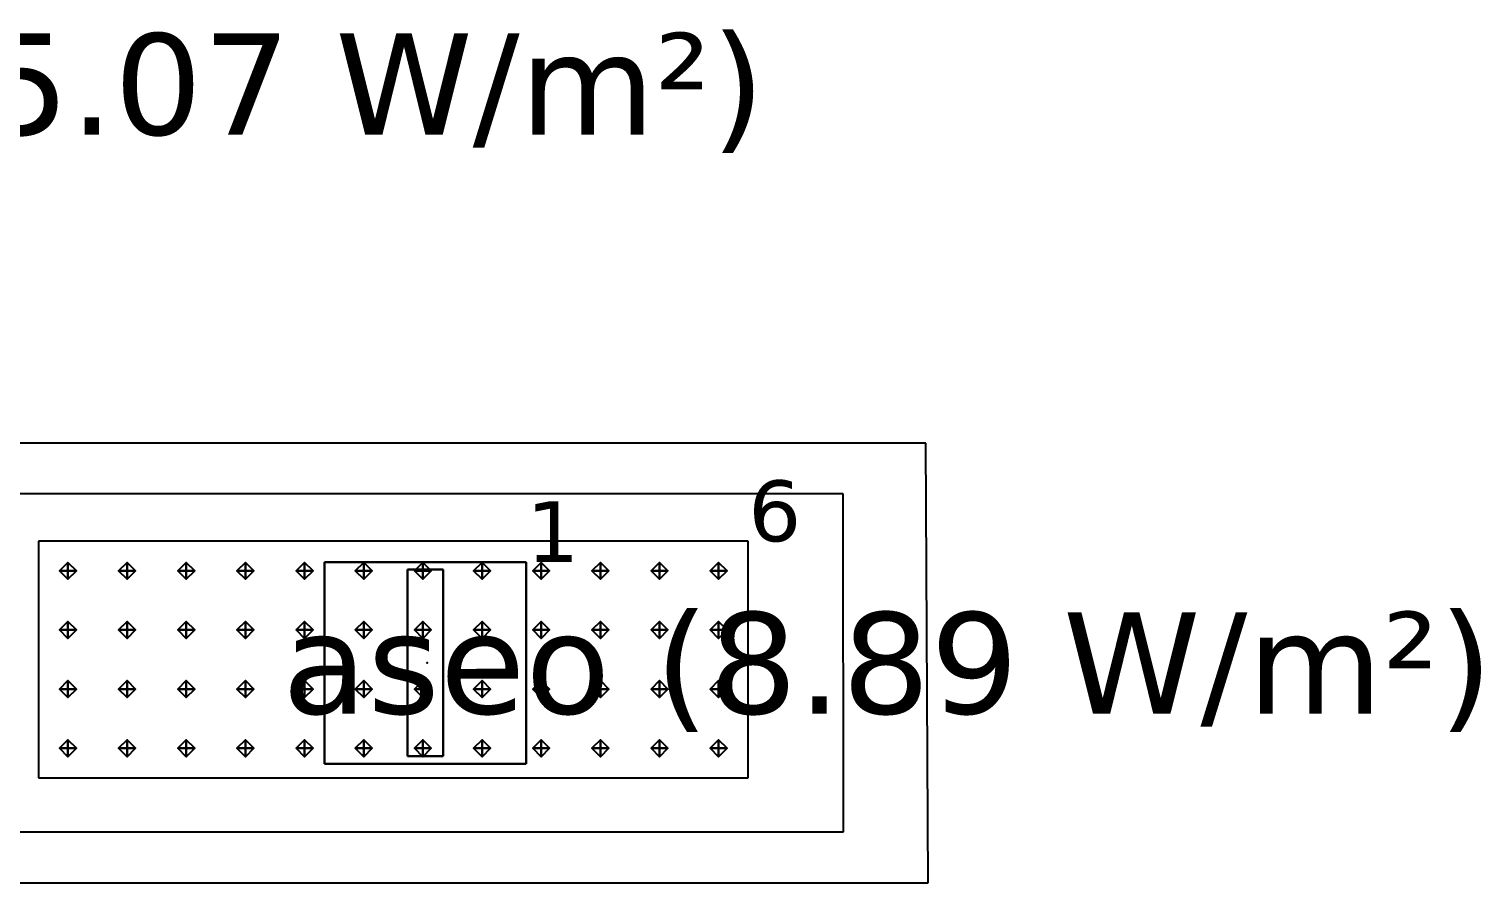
# Model space of a CAD drawing. Header units: inches. Extents: x -2 to 23.6, y -0.2 to 13.5.
# Drawn here: x 19.294 to 23.589, y 8.677 to 11.203 of the extents above; entities that cross this region are included whole.
import ezdxf

# ---------------------------------------------------------------- set-up
doc = ezdxf.new("R2010")
doc.units = ezdxf.units.IN
doc.header["$MEASUREMENT"] = 0
for name, color, linetype, true_color in [('DLX_CALC', 3, 'Continuous', 0x00ff00), ('DLX_CONT', 7, 'Continuous', 0x969696), ('DLX_DESC', 7, 'Continuous', 0x969696), ('DLX_LUM', 7, 'Continuous', 0xffd400), ('DLX_LUMKEY_IDX', 7, 'Continuous', 0x969696), ('DLX_RESKEY_IDX', 7, 'Continuous', 0x707070)]:
    doc.layers.add(name, color=color, linetype=linetype, true_color=true_color)
doc.layers.add('PUNTO LUMINARIA', color=7, linetype='Continuous')
doc.styles.add('TableTextStyle', font='')
doc.styles.get('TableTextStyle').set_extended_font_data('VERDANA.TTF')

msp = doc.modelspace()

# ---------------------------------------------------------------- linework, layer by layer
at = {"layer": 'DLX_CALC'}
for points in [[(21.4217, 9.6882, 0), (19.3217, 9.6882, 0)], [(19.3217, 9.6882, 0), (19.3217, 8.9882, 0)], [(21.4217, 8.9882, 0), (21.4217, 9.6882, 0)], [(19.3217, 8.9882, 0), (21.4217, 8.9882, 0)]]:
    msp.add_polyline3d(points, dxfattribs=at)
at = {"layer": 'DLX_CONT'}
for points in [[(21.9475, 9.9782, 0), (19.229, 9.9785, 0)], [(21.954, 8.6772, 0), (21.9475, 9.9782, 0)], [(21.7025, 9.8283, 0), (19.229, 9.8282, 0)], [(21.704, 8.8282, 0), (21.7025, 9.8283, 0)], [(19.229, 8.8282, 0), (21.704, 8.8282, 0)], [(18.2385, 8.6772, 0), (21.954, 8.6772, 0)]]:
    msp.add_polyline3d(points, dxfattribs=at)
at = {"layer": 'DLX_LUM'}
for points in [[(20.168, 9.6267, 0), (20.168, 9.0297, 0)], [(20.168, 9.0297, 0), (20.168, 9.6267, 0)], [(20.168, 9.6267, 0), (20.168, 9.6267, 0)], [(20.765, 9.6267, 0), (20.168, 9.6267, 0)], [(20.168, 9.6267, 0), (20.168, 9.6267, 0)], [(20.168, 9.6267, 0), (20.765, 9.6267, 0)], [(20.168, 9.6267, 0), (20.765, 9.6267, 0)], [(20.168, 9.0297, 0), (20.168, 9.6267, 0)], [(20.765, 9.6267, 0), (20.168, 9.6267, 0)], [(20.168, 9.6267, 0), (20.168, 9.0297, 0)], [(20.765, 9.0297, 0), (20.765, 9.6267, 0)], [(20.765, 9.6267, 0), (20.765, 9.6267, 0)], [(20.765, 9.6267, 0), (20.765, 9.0297, 0)], [(20.765, 9.6267, 0), (20.765, 9.6267, 0)], [(20.765, 9.6267, 0), (20.765, 9.0297, 0)], [(20.765, 9.0297, 0), (20.765, 9.6267, 0)], [(20.414, 9.6042, 0), (20.414, 9.0522, 0)], [(20.519, 9.6042, 0), (20.414, 9.6042, 0)], [(20.414, 9.0522, 0), (20.414, 9.6042, 0)], [(20.414, 9.6042, 0), (20.519, 9.6042, 0)], [(20.519, 9.0522, 0), (20.519, 9.6042, 0)], [(20.519, 9.6042, 0), (20.519, 9.0522, 0)], [(20.168, 9.0297, 0), (20.168, 9.0297, 0)], [(20.168, 9.0297, 0), (20.765, 9.0297, 0)], [(20.765, 9.0297, 0), (20.168, 9.0297, 0)], [(20.168, 9.0297, 0), (20.168, 9.0297, 0)], [(20.765, 9.0297, 0), (20.168, 9.0297, 0)], [(20.168, 9.0297, 0), (20.765, 9.0297, 0)], [(20.414, 9.0522, 0), (20.519, 9.0522, 0)], [(20.519, 9.0522, 0), (20.414, 9.0522, 0)], [(20.765, 9.0297, 0), (20.765, 9.0297, 0)], [(20.765, 9.0297, 0), (20.765, 9.0297, 0)]]:
    msp.add_polyline3d(points, dxfattribs=at)
at = {"layer": 'PUNTO LUMINARIA'}
msp.add_point((20.4717, 9.3282), dxfattribs=at)

# ---------------------------------------------------------------- texts
at = {"layer": 'DLX_DESC', "style": 'TableTextStyle'}
for s, p in [('Cocina (5.07 W/m²)', (17.4686, 10.8908)), ('aseo (8.89 W/m²)', (20.0427, 9.1782))]:
    msp.add_text(s, height=0.3, dxfattribs=at).set_placement(p)
at = {"layer": 'DLX_LUMKEY_IDX', "style": 'TableTextStyle'}
msp.add_text('1', height=0.18, dxfattribs=at).set_placement((20.765, 9.6267))
at = {"layer": 'DLX_RESKEY_IDX', "style": 'TableTextStyle'}
msp.add_text('6', height=0.18, dxfattribs=at).set_placement((21.4217, 9.6882))

# ---------------------------------------------------------------- meshes
at = {"layer": 'DLX_CALC'}
mesh = msp.add_polyface(dxfattribs=at)
corners = [(19.4092, 9.5757), (19.4342, 9.6007), (19.4092, 9.6007), (19.4342, 9.6007), (19.4092, 9.6257), (19.4092, 9.6007), (19.4092, 9.6257), (19.3842, 9.6007), (19.4092, 9.6007), (19.3842, 9.6007), (19.4092, 9.5757), (19.4092, 9.6007), (19.4342, 9.6007), (19.4092, 9.5757), (19.4092, 9.6007), (19.4092, 9.6257), (19.4342, 9.6007), (19.4092, 9.6007), (19.3842, 9.6007), (19.4092, 9.6257), (19.4092, 9.6007), (19.4092, 9.5757), (19.3842, 9.6007), (19.4092, 9.6007)]
mesh.append_faces([[corners[k] for k in face] for face in [(0, 1, 2), (3, 4, 5), (6, 7, 8), (9, 10, 11), (12, 13, 14), (15, 16, 17), (18, 19, 20), (21, 22, 23)]])
mesh = msp.add_polyface(dxfattribs=at)
corners = [(19.5842, 9.5757), (19.6092, 9.6007), (19.5842, 9.6007), (19.6092, 9.6007), (19.5842, 9.6257), (19.5842, 9.6007), (19.5842, 9.6257), (19.5592, 9.6007), (19.5842, 9.6007), (19.5592, 9.6007), (19.5842, 9.5757), (19.5842, 9.6007), (19.6092, 9.6007), (19.5842, 9.5757), (19.5842, 9.6007), (19.5842, 9.6257), (19.6092, 9.6007), (19.5842, 9.6007), (19.5592, 9.6007), (19.5842, 9.6257), (19.5842, 9.6007), (19.5842, 9.5757), (19.5592, 9.6007), (19.5842, 9.6007)]
mesh.append_faces([[corners[k] for k in face] for face in [(0, 1, 2), (3, 4, 5), (6, 7, 8), (9, 10, 11), (12, 13, 14), (15, 16, 17), (18, 19, 20), (21, 22, 23)]])
mesh = msp.add_polyface(dxfattribs=at)
corners = [(19.7592, 9.5757), (19.7842, 9.6007), (19.7592, 9.6007), (19.7842, 9.6007), (19.7592, 9.6257), (19.7592, 9.6007), (19.7592, 9.6257), (19.7342, 9.6007), (19.7592, 9.6007), (19.7342, 9.6007), (19.7592, 9.5757), (19.7592, 9.6007), (19.7842, 9.6007), (19.7592, 9.5757), (19.7592, 9.6007), (19.7592, 9.6257), (19.7842, 9.6007), (19.7592, 9.6007), (19.7342, 9.6007), (19.7592, 9.6257), (19.7592, 9.6007), (19.7592, 9.5757), (19.7342, 9.6007), (19.7592, 9.6007)]
mesh.append_faces([[corners[k] for k in face] for face in [(0, 1, 2), (3, 4, 5), (6, 7, 8), (9, 10, 11), (12, 13, 14), (15, 16, 17), (18, 19, 20), (21, 22, 23)]])
mesh = msp.add_polyface(dxfattribs=at)
corners = [(19.9342, 9.5757), (19.9592, 9.6007), (19.9342, 9.6007), (19.9592, 9.6007), (19.9342, 9.6257), (19.9342, 9.6007), (19.9342, 9.6257), (19.9092, 9.6007), (19.9342, 9.6007), (19.9092, 9.6007), (19.9342, 9.5757), (19.9342, 9.6007), (19.9592, 9.6007), (19.9342, 9.5757), (19.9342, 9.6007), (19.9342, 9.6257), (19.9592, 9.6007), (19.9342, 9.6007), (19.9092, 9.6007), (19.9342, 9.6257), (19.9342, 9.6007), (19.9342, 9.5757), (19.9092, 9.6007), (19.9342, 9.6007)]
mesh.append_faces([[corners[k] for k in face] for face in [(0, 1, 2), (3, 4, 5), (6, 7, 8), (9, 10, 11), (12, 13, 14), (15, 16, 17), (18, 19, 20), (21, 22, 23)]])
mesh = msp.add_polyface(dxfattribs=at)
corners = [(20.1092, 9.5757), (20.1342, 9.6007), (20.1092, 9.6007), (20.1342, 9.6007), (20.1092, 9.6257), (20.1092, 9.6007), (20.1092, 9.6257), (20.0842, 9.6007), (20.1092, 9.6007), (20.0842, 9.6007), (20.1092, 9.5757), (20.1092, 9.6007), (20.1342, 9.6007), (20.1092, 9.5757), (20.1092, 9.6007), (20.1092, 9.6257), (20.1342, 9.6007), (20.1092, 9.6007), (20.0842, 9.6007), (20.1092, 9.6257), (20.1092, 9.6007), (20.1092, 9.5757), (20.0842, 9.6007), (20.1092, 9.6007)]
mesh.append_faces([[corners[k] for k in face] for face in [(0, 1, 2), (3, 4, 5), (6, 7, 8), (9, 10, 11), (12, 13, 14), (15, 16, 17), (18, 19, 20), (21, 22, 23)]])
mesh = msp.add_polyface(dxfattribs=at)
corners = [(20.2842, 9.5757), (20.3092, 9.6007), (20.2842, 9.6007), (20.3092, 9.6007), (20.2842, 9.6257), (20.2842, 9.6007), (20.2842, 9.6257), (20.2592, 9.6007), (20.2842, 9.6007), (20.2592, 9.6007), (20.2842, 9.5757), (20.2842, 9.6007), (20.3092, 9.6007), (20.2842, 9.5757), (20.2842, 9.6007), (20.2842, 9.6257), (20.3092, 9.6007), (20.2842, 9.6007), (20.2592, 9.6007), (20.2842, 9.6257), (20.2842, 9.6007), (20.2842, 9.5757), (20.2592, 9.6007), (20.2842, 9.6007)]
mesh.append_faces([[corners[k] for k in face] for face in [(0, 1, 2), (3, 4, 5), (6, 7, 8), (9, 10, 11), (12, 13, 14), (15, 16, 17), (18, 19, 20), (21, 22, 23)]])
mesh = msp.add_polyface(dxfattribs=at)
corners = [(20.4592, 9.5757), (20.4842, 9.6007), (20.4592, 9.6007), (20.4842, 9.6007), (20.4592, 9.6257), (20.4592, 9.6007), (20.4592, 9.6257), (20.4342, 9.6007), (20.4592, 9.6007), (20.4342, 9.6007), (20.4592, 9.5757), (20.4592, 9.6007), (20.4842, 9.6007), (20.4592, 9.5757), (20.4592, 9.6007), (20.4592, 9.6257), (20.4842, 9.6007), (20.4592, 9.6007), (20.4342, 9.6007), (20.4592, 9.6257), (20.4592, 9.6007), (20.4592, 9.5757), (20.4342, 9.6007), (20.4592, 9.6007)]
mesh.append_faces([[corners[k] for k in face] for face in [(0, 1, 2), (3, 4, 5), (6, 7, 8), (9, 10, 11), (12, 13, 14), (15, 16, 17), (18, 19, 20), (21, 22, 23)]])
mesh = msp.add_polyface(dxfattribs=at)
corners = [(20.6342, 9.5757), (20.6592, 9.6007), (20.6342, 9.6007), (20.6592, 9.6007), (20.6342, 9.6257), (20.6342, 9.6007), (20.6342, 9.6257), (20.6092, 9.6007), (20.6342, 9.6007), (20.6092, 9.6007), (20.6342, 9.5757), (20.6342, 9.6007), (20.6592, 9.6007), (20.6342, 9.5757), (20.6342, 9.6007), (20.6342, 9.6257), (20.6592, 9.6007), (20.6342, 9.6007), (20.6092, 9.6007), (20.6342, 9.6257), (20.6342, 9.6007), (20.6342, 9.5757), (20.6092, 9.6007), (20.6342, 9.6007)]
mesh.append_faces([[corners[k] for k in face] for face in [(0, 1, 2), (3, 4, 5), (6, 7, 8), (9, 10, 11), (12, 13, 14), (15, 16, 17), (18, 19, 20), (21, 22, 23)]])
mesh = msp.add_polyface(dxfattribs=at)
corners = [(20.8092, 9.5757), (20.8342, 9.6007), (20.8092, 9.6007), (20.8342, 9.6007), (20.8092, 9.6257), (20.8092, 9.6007), (20.8092, 9.6257), (20.7842, 9.6007), (20.8092, 9.6007), (20.7842, 9.6007), (20.8092, 9.5757), (20.8092, 9.6007), (20.8342, 9.6007), (20.8092, 9.5757), (20.8092, 9.6007), (20.8092, 9.6257), (20.8342, 9.6007), (20.8092, 9.6007), (20.7842, 9.6007), (20.8092, 9.6257), (20.8092, 9.6007), (20.8092, 9.5757), (20.7842, 9.6007), (20.8092, 9.6007)]
mesh.append_faces([[corners[k] for k in face] for face in [(0, 1, 2), (3, 4, 5), (6, 7, 8), (9, 10, 11), (12, 13, 14), (15, 16, 17), (18, 19, 20), (21, 22, 23)]])
mesh = msp.add_polyface(dxfattribs=at)
corners = [(20.9842, 9.5757), (21.0092, 9.6007), (20.9842, 9.6007), (21.0092, 9.6007), (20.9842, 9.6257), (20.9842, 9.6007), (20.9842, 9.6257), (20.9592, 9.6007), (20.9842, 9.6007), (20.9592, 9.6007), (20.9842, 9.5757), (20.9842, 9.6007), (21.0092, 9.6007), (20.9842, 9.5757), (20.9842, 9.6007), (20.9842, 9.6257), (21.0092, 9.6007), (20.9842, 9.6007), (20.9592, 9.6007), (20.9842, 9.6257), (20.9842, 9.6007), (20.9842, 9.5757), (20.9592, 9.6007), (20.9842, 9.6007)]
mesh.append_faces([[corners[k] for k in face] for face in [(0, 1, 2), (3, 4, 5), (6, 7, 8), (9, 10, 11), (12, 13, 14), (15, 16, 17), (18, 19, 20), (21, 22, 23)]])
mesh = msp.add_polyface(dxfattribs=at)
corners = [(21.1592, 9.5757), (21.1842, 9.6007), (21.1592, 9.6007), (21.1842, 9.6007), (21.1592, 9.6257), (21.1592, 9.6007), (21.1592, 9.6257), (21.1342, 9.6007), (21.1592, 9.6007), (21.1342, 9.6007), (21.1592, 9.5757), (21.1592, 9.6007), (21.1842, 9.6007), (21.1592, 9.5757), (21.1592, 9.6007), (21.1592, 9.6257), (21.1842, 9.6007), (21.1592, 9.6007), (21.1342, 9.6007), (21.1592, 9.6257), (21.1592, 9.6007), (21.1592, 9.5757), (21.1342, 9.6007), (21.1592, 9.6007)]
mesh.append_faces([[corners[k] for k in face] for face in [(0, 1, 2), (3, 4, 5), (6, 7, 8), (9, 10, 11), (12, 13, 14), (15, 16, 17), (18, 19, 20), (21, 22, 23)]])
mesh = msp.add_polyface(dxfattribs=at)
corners = [(21.3342, 9.5757), (21.3592, 9.6007), (21.3342, 9.6007), (21.3592, 9.6007), (21.3342, 9.6257), (21.3342, 9.6007), (21.3342, 9.6257), (21.3092, 9.6007), (21.3342, 9.6007), (21.3092, 9.6007), (21.3342, 9.5757), (21.3342, 9.6007), (21.3592, 9.6007), (21.3342, 9.5757), (21.3342, 9.6007), (21.3342, 9.6257), (21.3592, 9.6007), (21.3342, 9.6007), (21.3092, 9.6007), (21.3342, 9.6257), (21.3342, 9.6007), (21.3342, 9.5757), (21.3092, 9.6007), (21.3342, 9.6007)]
mesh.append_faces([[corners[k] for k in face] for face in [(0, 1, 2), (3, 4, 5), (6, 7, 8), (9, 10, 11), (12, 13, 14), (15, 16, 17), (18, 19, 20), (21, 22, 23)]])
mesh = msp.add_polyface(dxfattribs=at)
corners = [(19.4092, 9.4007), (19.4342, 9.4257), (19.4092, 9.4257), (19.4342, 9.4257), (19.4092, 9.4507), (19.4092, 9.4257), (19.4092, 9.4507), (19.3842, 9.4257), (19.4092, 9.4257), (19.3842, 9.4257), (19.4092, 9.4007), (19.4092, 9.4257), (19.4342, 9.4257), (19.4092, 9.4007), (19.4092, 9.4257), (19.4092, 9.4507), (19.4342, 9.4257), (19.4092, 9.4257), (19.3842, 9.4257), (19.4092, 9.4507), (19.4092, 9.4257), (19.4092, 9.4007), (19.3842, 9.4257), (19.4092, 9.4257)]
mesh.append_faces([[corners[k] for k in face] for face in [(0, 1, 2), (3, 4, 5), (6, 7, 8), (9, 10, 11), (12, 13, 14), (15, 16, 17), (18, 19, 20), (21, 22, 23)]])
mesh = msp.add_polyface(dxfattribs=at)
corners = [(19.5842, 9.4007), (19.6092, 9.4257), (19.5842, 9.4257), (19.6092, 9.4257), (19.5842, 9.4507), (19.5842, 9.4257), (19.5842, 9.4507), (19.5592, 9.4257), (19.5842, 9.4257), (19.5592, 9.4257), (19.5842, 9.4007), (19.5842, 9.4257), (19.6092, 9.4257), (19.5842, 9.4007), (19.5842, 9.4257), (19.5842, 9.4507), (19.6092, 9.4257), (19.5842, 9.4257), (19.5592, 9.4257), (19.5842, 9.4507), (19.5842, 9.4257), (19.5842, 9.4007), (19.5592, 9.4257), (19.5842, 9.4257)]
mesh.append_faces([[corners[k] for k in face] for face in [(0, 1, 2), (3, 4, 5), (6, 7, 8), (9, 10, 11), (12, 13, 14), (15, 16, 17), (18, 19, 20), (21, 22, 23)]])
mesh = msp.add_polyface(dxfattribs=at)
corners = [(19.7592, 9.4007), (19.7842, 9.4257), (19.7592, 9.4257), (19.7842, 9.4257), (19.7592, 9.4507), (19.7592, 9.4257), (19.7592, 9.4507), (19.7342, 9.4257), (19.7592, 9.4257), (19.7342, 9.4257), (19.7592, 9.4007), (19.7592, 9.4257), (19.7842, 9.4257), (19.7592, 9.4007), (19.7592, 9.4257), (19.7592, 9.4507), (19.7842, 9.4257), (19.7592, 9.4257), (19.7342, 9.4257), (19.7592, 9.4507), (19.7592, 9.4257), (19.7592, 9.4007), (19.7342, 9.4257), (19.7592, 9.4257)]
mesh.append_faces([[corners[k] for k in face] for face in [(0, 1, 2), (3, 4, 5), (6, 7, 8), (9, 10, 11), (12, 13, 14), (15, 16, 17), (18, 19, 20), (21, 22, 23)]])
mesh = msp.add_polyface(dxfattribs=at)
corners = [(19.9342, 9.4007), (19.9592, 9.4257), (19.9342, 9.4257), (19.9592, 9.4257), (19.9342, 9.4507), (19.9342, 9.4257), (19.9342, 9.4507), (19.9092, 9.4257), (19.9342, 9.4257), (19.9092, 9.4257), (19.9342, 9.4007), (19.9342, 9.4257), (19.9592, 9.4257), (19.9342, 9.4007), (19.9342, 9.4257), (19.9342, 9.4507), (19.9592, 9.4257), (19.9342, 9.4257), (19.9092, 9.4257), (19.9342, 9.4507), (19.9342, 9.4257), (19.9342, 9.4007), (19.9092, 9.4257), (19.9342, 9.4257)]
mesh.append_faces([[corners[k] for k in face] for face in [(0, 1, 2), (3, 4, 5), (6, 7, 8), (9, 10, 11), (12, 13, 14), (15, 16, 17), (18, 19, 20), (21, 22, 23)]])
mesh = msp.add_polyface(dxfattribs=at)
corners = [(20.1092, 9.4007), (20.1342, 9.4257), (20.1092, 9.4257), (20.1342, 9.4257), (20.1092, 9.4507), (20.1092, 9.4257), (20.1092, 9.4507), (20.0842, 9.4257), (20.1092, 9.4257), (20.0842, 9.4257), (20.1092, 9.4007), (20.1092, 9.4257), (20.1342, 9.4257), (20.1092, 9.4007), (20.1092, 9.4257), (20.1092, 9.4507), (20.1342, 9.4257), (20.1092, 9.4257), (20.0842, 9.4257), (20.1092, 9.4507), (20.1092, 9.4257), (20.1092, 9.4007), (20.0842, 9.4257), (20.1092, 9.4257)]
mesh.append_faces([[corners[k] for k in face] for face in [(0, 1, 2), (3, 4, 5), (6, 7, 8), (9, 10, 11), (12, 13, 14), (15, 16, 17), (18, 19, 20), (21, 22, 23)]])
mesh = msp.add_polyface(dxfattribs=at)
corners = [(20.2842, 9.4007), (20.3092, 9.4257), (20.2842, 9.4257), (20.3092, 9.4257), (20.2842, 9.4507), (20.2842, 9.4257), (20.2842, 9.4507), (20.2592, 9.4257), (20.2842, 9.4257), (20.2592, 9.4257), (20.2842, 9.4007), (20.2842, 9.4257), (20.3092, 9.4257), (20.2842, 9.4007), (20.2842, 9.4257), (20.2842, 9.4507), (20.3092, 9.4257), (20.2842, 9.4257), (20.2592, 9.4257), (20.2842, 9.4507), (20.2842, 9.4257), (20.2842, 9.4007), (20.2592, 9.4257), (20.2842, 9.4257)]
mesh.append_faces([[corners[k] for k in face] for face in [(0, 1, 2), (3, 4, 5), (6, 7, 8), (9, 10, 11), (12, 13, 14), (15, 16, 17), (18, 19, 20), (21, 22, 23)]])
mesh = msp.add_polyface(dxfattribs=at)
corners = [(20.4592, 9.4007), (20.4842, 9.4257), (20.4592, 9.4257), (20.4842, 9.4257), (20.4592, 9.4507), (20.4592, 9.4257), (20.4592, 9.4507), (20.4342, 9.4257), (20.4592, 9.4257), (20.4342, 9.4257), (20.4592, 9.4007), (20.4592, 9.4257), (20.4842, 9.4257), (20.4592, 9.4007), (20.4592, 9.4257), (20.4592, 9.4507), (20.4842, 9.4257), (20.4592, 9.4257), (20.4342, 9.4257), (20.4592, 9.4507), (20.4592, 9.4257), (20.4592, 9.4007), (20.4342, 9.4257), (20.4592, 9.4257)]
mesh.append_faces([[corners[k] for k in face] for face in [(0, 1, 2), (3, 4, 5), (6, 7, 8), (9, 10, 11), (12, 13, 14), (15, 16, 17), (18, 19, 20), (21, 22, 23)]])
mesh = msp.add_polyface(dxfattribs=at)
corners = [(20.6342, 9.4007), (20.6592, 9.4257), (20.6342, 9.4257), (20.6592, 9.4257), (20.6342, 9.4507), (20.6342, 9.4257), (20.6342, 9.4507), (20.6092, 9.4257), (20.6342, 9.4257), (20.6092, 9.4257), (20.6342, 9.4007), (20.6342, 9.4257), (20.6592, 9.4257), (20.6342, 9.4007), (20.6342, 9.4257), (20.6342, 9.4507), (20.6592, 9.4257), (20.6342, 9.4257), (20.6092, 9.4257), (20.6342, 9.4507), (20.6342, 9.4257), (20.6342, 9.4007), (20.6092, 9.4257), (20.6342, 9.4257)]
mesh.append_faces([[corners[k] for k in face] for face in [(0, 1, 2), (3, 4, 5), (6, 7, 8), (9, 10, 11), (12, 13, 14), (15, 16, 17), (18, 19, 20), (21, 22, 23)]])
mesh = msp.add_polyface(dxfattribs=at)
corners = [(20.8092, 9.4007), (20.8342, 9.4257), (20.8092, 9.4257), (20.8342, 9.4257), (20.8092, 9.4507), (20.8092, 9.4257), (20.8092, 9.4507), (20.7842, 9.4257), (20.8092, 9.4257), (20.7842, 9.4257), (20.8092, 9.4007), (20.8092, 9.4257), (20.8342, 9.4257), (20.8092, 9.4007), (20.8092, 9.4257), (20.8092, 9.4507), (20.8342, 9.4257), (20.8092, 9.4257), (20.7842, 9.4257), (20.8092, 9.4507), (20.8092, 9.4257), (20.8092, 9.4007), (20.7842, 9.4257), (20.8092, 9.4257)]
mesh.append_faces([[corners[k] for k in face] for face in [(0, 1, 2), (3, 4, 5), (6, 7, 8), (9, 10, 11), (12, 13, 14), (15, 16, 17), (18, 19, 20), (21, 22, 23)]])
mesh = msp.add_polyface(dxfattribs=at)
corners = [(20.9842, 9.4007), (21.0092, 9.4257), (20.9842, 9.4257), (21.0092, 9.4257), (20.9842, 9.4507), (20.9842, 9.4257), (20.9842, 9.4507), (20.9592, 9.4257), (20.9842, 9.4257), (20.9592, 9.4257), (20.9842, 9.4007), (20.9842, 9.4257), (21.0092, 9.4257), (20.9842, 9.4007), (20.9842, 9.4257), (20.9842, 9.4507), (21.0092, 9.4257), (20.9842, 9.4257), (20.9592, 9.4257), (20.9842, 9.4507), (20.9842, 9.4257), (20.9842, 9.4007), (20.9592, 9.4257), (20.9842, 9.4257)]
mesh.append_faces([[corners[k] for k in face] for face in [(0, 1, 2), (3, 4, 5), (6, 7, 8), (9, 10, 11), (12, 13, 14), (15, 16, 17), (18, 19, 20), (21, 22, 23)]])
mesh = msp.add_polyface(dxfattribs=at)
corners = [(21.1592, 9.4007), (21.1842, 9.4257), (21.1592, 9.4257), (21.1842, 9.4257), (21.1592, 9.4507), (21.1592, 9.4257), (21.1592, 9.4507), (21.1342, 9.4257), (21.1592, 9.4257), (21.1342, 9.4257), (21.1592, 9.4007), (21.1592, 9.4257), (21.1842, 9.4257), (21.1592, 9.4007), (21.1592, 9.4257), (21.1592, 9.4507), (21.1842, 9.4257), (21.1592, 9.4257), (21.1342, 9.4257), (21.1592, 9.4507), (21.1592, 9.4257), (21.1592, 9.4007), (21.1342, 9.4257), (21.1592, 9.4257)]
mesh.append_faces([[corners[k] for k in face] for face in [(0, 1, 2), (3, 4, 5), (6, 7, 8), (9, 10, 11), (12, 13, 14), (15, 16, 17), (18, 19, 20), (21, 22, 23)]])
mesh = msp.add_polyface(dxfattribs=at)
corners = [(21.3342, 9.4007), (21.3592, 9.4257), (21.3342, 9.4257), (21.3592, 9.4257), (21.3342, 9.4507), (21.3342, 9.4257), (21.3342, 9.4507), (21.3092, 9.4257), (21.3342, 9.4257), (21.3092, 9.4257), (21.3342, 9.4007), (21.3342, 9.4257), (21.3592, 9.4257), (21.3342, 9.4007), (21.3342, 9.4257), (21.3342, 9.4507), (21.3592, 9.4257), (21.3342, 9.4257), (21.3092, 9.4257), (21.3342, 9.4507), (21.3342, 9.4257), (21.3342, 9.4007), (21.3092, 9.4257), (21.3342, 9.4257)]
mesh.append_faces([[corners[k] for k in face] for face in [(0, 1, 2), (3, 4, 5), (6, 7, 8), (9, 10, 11), (12, 13, 14), (15, 16, 17), (18, 19, 20), (21, 22, 23)]])
mesh = msp.add_polyface(dxfattribs=at)
corners = [(19.4092, 9.2257), (19.4342, 9.2507), (19.4092, 9.2507), (19.4342, 9.2507), (19.4092, 9.2757), (19.4092, 9.2507), (19.4092, 9.2757), (19.3842, 9.2507), (19.4092, 9.2507), (19.3842, 9.2507), (19.4092, 9.2257), (19.4092, 9.2507), (19.4342, 9.2507), (19.4092, 9.2257), (19.4092, 9.2507), (19.4092, 9.2757), (19.4342, 9.2507), (19.4092, 9.2507), (19.3842, 9.2507), (19.4092, 9.2757), (19.4092, 9.2507), (19.4092, 9.2257), (19.3842, 9.2507), (19.4092, 9.2507)]
mesh.append_faces([[corners[k] for k in face] for face in [(0, 1, 2), (3, 4, 5), (6, 7, 8), (9, 10, 11), (12, 13, 14), (15, 16, 17), (18, 19, 20), (21, 22, 23)]])
mesh = msp.add_polyface(dxfattribs=at)
corners = [(19.5842, 9.2257), (19.6092, 9.2507), (19.5842, 9.2507), (19.6092, 9.2507), (19.5842, 9.2757), (19.5842, 9.2507), (19.5842, 9.2757), (19.5592, 9.2507), (19.5842, 9.2507), (19.5592, 9.2507), (19.5842, 9.2257), (19.5842, 9.2507), (19.6092, 9.2507), (19.5842, 9.2257), (19.5842, 9.2507), (19.5842, 9.2757), (19.6092, 9.2507), (19.5842, 9.2507), (19.5592, 9.2507), (19.5842, 9.2757), (19.5842, 9.2507), (19.5842, 9.2257), (19.5592, 9.2507), (19.5842, 9.2507)]
mesh.append_faces([[corners[k] for k in face] for face in [(0, 1, 2), (3, 4, 5), (6, 7, 8), (9, 10, 11), (12, 13, 14), (15, 16, 17), (18, 19, 20), (21, 22, 23)]])
mesh = msp.add_polyface(dxfattribs=at)
corners = [(19.7592, 9.2257), (19.7842, 9.2507), (19.7592, 9.2507), (19.7842, 9.2507), (19.7592, 9.2757), (19.7592, 9.2507), (19.7592, 9.2757), (19.7342, 9.2507), (19.7592, 9.2507), (19.7342, 9.2507), (19.7592, 9.2257), (19.7592, 9.2507), (19.7842, 9.2507), (19.7592, 9.2257), (19.7592, 9.2507), (19.7592, 9.2757), (19.7842, 9.2507), (19.7592, 9.2507), (19.7342, 9.2507), (19.7592, 9.2757), (19.7592, 9.2507), (19.7592, 9.2257), (19.7342, 9.2507), (19.7592, 9.2507)]
mesh.append_faces([[corners[k] for k in face] for face in [(0, 1, 2), (3, 4, 5), (6, 7, 8), (9, 10, 11), (12, 13, 14), (15, 16, 17), (18, 19, 20), (21, 22, 23)]])
mesh = msp.add_polyface(dxfattribs=at)
corners = [(19.9342, 9.2257), (19.9592, 9.2507), (19.9342, 9.2507), (19.9592, 9.2507), (19.9342, 9.2757), (19.9342, 9.2507), (19.9342, 9.2757), (19.9092, 9.2507), (19.9342, 9.2507), (19.9092, 9.2507), (19.9342, 9.2257), (19.9342, 9.2507), (19.9592, 9.2507), (19.9342, 9.2257), (19.9342, 9.2507), (19.9342, 9.2757), (19.9592, 9.2507), (19.9342, 9.2507), (19.9092, 9.2507), (19.9342, 9.2757), (19.9342, 9.2507), (19.9342, 9.2257), (19.9092, 9.2507), (19.9342, 9.2507)]
mesh.append_faces([[corners[k] for k in face] for face in [(0, 1, 2), (3, 4, 5), (6, 7, 8), (9, 10, 11), (12, 13, 14), (15, 16, 17), (18, 19, 20), (21, 22, 23)]])
mesh = msp.add_polyface(dxfattribs=at)
corners = [(20.1092, 9.2257), (20.1342, 9.2507), (20.1092, 9.2507), (20.1342, 9.2507), (20.1092, 9.2757), (20.1092, 9.2507), (20.1092, 9.2757), (20.0842, 9.2507), (20.1092, 9.2507), (20.0842, 9.2507), (20.1092, 9.2257), (20.1092, 9.2507), (20.1342, 9.2507), (20.1092, 9.2257), (20.1092, 9.2507), (20.1092, 9.2757), (20.1342, 9.2507), (20.1092, 9.2507), (20.0842, 9.2507), (20.1092, 9.2757), (20.1092, 9.2507), (20.1092, 9.2257), (20.0842, 9.2507), (20.1092, 9.2507)]
mesh.append_faces([[corners[k] for k in face] for face in [(0, 1, 2), (3, 4, 5), (6, 7, 8), (9, 10, 11), (12, 13, 14), (15, 16, 17), (18, 19, 20), (21, 22, 23)]])
mesh = msp.add_polyface(dxfattribs=at)
corners = [(20.2842, 9.2257), (20.3092, 9.2507), (20.2842, 9.2507), (20.3092, 9.2507), (20.2842, 9.2757), (20.2842, 9.2507), (20.2842, 9.2757), (20.2592, 9.2507), (20.2842, 9.2507), (20.2592, 9.2507), (20.2842, 9.2257), (20.2842, 9.2507), (20.3092, 9.2507), (20.2842, 9.2257), (20.2842, 9.2507), (20.2842, 9.2757), (20.3092, 9.2507), (20.2842, 9.2507), (20.2592, 9.2507), (20.2842, 9.2757), (20.2842, 9.2507), (20.2842, 9.2257), (20.2592, 9.2507), (20.2842, 9.2507)]
mesh.append_faces([[corners[k] for k in face] for face in [(0, 1, 2), (3, 4, 5), (6, 7, 8), (9, 10, 11), (12, 13, 14), (15, 16, 17), (18, 19, 20), (21, 22, 23)]])
mesh = msp.add_polyface(dxfattribs=at)
corners = [(20.4592, 9.2257), (20.4842, 9.2507), (20.4592, 9.2507), (20.4842, 9.2507), (20.4592, 9.2757), (20.4592, 9.2507), (20.4592, 9.2757), (20.4342, 9.2507), (20.4592, 9.2507), (20.4342, 9.2507), (20.4592, 9.2257), (20.4592, 9.2507), (20.4842, 9.2507), (20.4592, 9.2257), (20.4592, 9.2507), (20.4592, 9.2757), (20.4842, 9.2507), (20.4592, 9.2507), (20.4342, 9.2507), (20.4592, 9.2757), (20.4592, 9.2507), (20.4592, 9.2257), (20.4342, 9.2507), (20.4592, 9.2507)]
mesh.append_faces([[corners[k] for k in face] for face in [(0, 1, 2), (3, 4, 5), (6, 7, 8), (9, 10, 11), (12, 13, 14), (15, 16, 17), (18, 19, 20), (21, 22, 23)]])
mesh = msp.add_polyface(dxfattribs=at)
corners = [(20.6342, 9.2257), (20.6592, 9.2507), (20.6342, 9.2507), (20.6592, 9.2507), (20.6342, 9.2757), (20.6342, 9.2507), (20.6342, 9.2757), (20.6092, 9.2507), (20.6342, 9.2507), (20.6092, 9.2507), (20.6342, 9.2257), (20.6342, 9.2507), (20.6592, 9.2507), (20.6342, 9.2257), (20.6342, 9.2507), (20.6342, 9.2757), (20.6592, 9.2507), (20.6342, 9.2507), (20.6092, 9.2507), (20.6342, 9.2757), (20.6342, 9.2507), (20.6342, 9.2257), (20.6092, 9.2507), (20.6342, 9.2507)]
mesh.append_faces([[corners[k] for k in face] for face in [(0, 1, 2), (3, 4, 5), (6, 7, 8), (9, 10, 11), (12, 13, 14), (15, 16, 17), (18, 19, 20), (21, 22, 23)]])
mesh = msp.add_polyface(dxfattribs=at)
corners = [(20.8092, 9.2257), (20.8342, 9.2507), (20.8092, 9.2507), (20.8342, 9.2507), (20.8092, 9.2757), (20.8092, 9.2507), (20.8092, 9.2757), (20.7842, 9.2507), (20.8092, 9.2507), (20.7842, 9.2507), (20.8092, 9.2257), (20.8092, 9.2507), (20.8342, 9.2507), (20.8092, 9.2257), (20.8092, 9.2507), (20.8092, 9.2757), (20.8342, 9.2507), (20.8092, 9.2507), (20.7842, 9.2507), (20.8092, 9.2757), (20.8092, 9.2507), (20.8092, 9.2257), (20.7842, 9.2507), (20.8092, 9.2507)]
mesh.append_faces([[corners[k] for k in face] for face in [(0, 1, 2), (3, 4, 5), (6, 7, 8), (9, 10, 11), (12, 13, 14), (15, 16, 17), (18, 19, 20), (21, 22, 23)]])
mesh = msp.add_polyface(dxfattribs=at)
corners = [(20.9842, 9.2257), (21.0092, 9.2507), (20.9842, 9.2507), (21.0092, 9.2507), (20.9842, 9.2757), (20.9842, 9.2507), (20.9842, 9.2757), (20.9592, 9.2507), (20.9842, 9.2507), (20.9592, 9.2507), (20.9842, 9.2257), (20.9842, 9.2507), (21.0092, 9.2507), (20.9842, 9.2257), (20.9842, 9.2507), (20.9842, 9.2757), (21.0092, 9.2507), (20.9842, 9.2507), (20.9592, 9.2507), (20.9842, 9.2757), (20.9842, 9.2507), (20.9842, 9.2257), (20.9592, 9.2507), (20.9842, 9.2507)]
mesh.append_faces([[corners[k] for k in face] for face in [(0, 1, 2), (3, 4, 5), (6, 7, 8), (9, 10, 11), (12, 13, 14), (15, 16, 17), (18, 19, 20), (21, 22, 23)]])
mesh = msp.add_polyface(dxfattribs=at)
corners = [(21.1592, 9.2257), (21.1842, 9.2507), (21.1592, 9.2507), (21.1842, 9.2507), (21.1592, 9.2757), (21.1592, 9.2507), (21.1592, 9.2757), (21.1342, 9.2507), (21.1592, 9.2507), (21.1342, 9.2507), (21.1592, 9.2257), (21.1592, 9.2507), (21.1842, 9.2507), (21.1592, 9.2257), (21.1592, 9.2507), (21.1592, 9.2757), (21.1842, 9.2507), (21.1592, 9.2507), (21.1342, 9.2507), (21.1592, 9.2757), (21.1592, 9.2507), (21.1592, 9.2257), (21.1342, 9.2507), (21.1592, 9.2507)]
mesh.append_faces([[corners[k] for k in face] for face in [(0, 1, 2), (3, 4, 5), (6, 7, 8), (9, 10, 11), (12, 13, 14), (15, 16, 17), (18, 19, 20), (21, 22, 23)]])
mesh = msp.add_polyface(dxfattribs=at)
corners = [(21.3342, 9.2257), (21.3592, 9.2507), (21.3342, 9.2507), (21.3592, 9.2507), (21.3342, 9.2757), (21.3342, 9.2507), (21.3342, 9.2757), (21.3092, 9.2507), (21.3342, 9.2507), (21.3092, 9.2507), (21.3342, 9.2257), (21.3342, 9.2507), (21.3592, 9.2507), (21.3342, 9.2257), (21.3342, 9.2507), (21.3342, 9.2757), (21.3592, 9.2507), (21.3342, 9.2507), (21.3092, 9.2507), (21.3342, 9.2757), (21.3342, 9.2507), (21.3342, 9.2257), (21.3092, 9.2507), (21.3342, 9.2507)]
mesh.append_faces([[corners[k] for k in face] for face in [(0, 1, 2), (3, 4, 5), (6, 7, 8), (9, 10, 11), (12, 13, 14), (15, 16, 17), (18, 19, 20), (21, 22, 23)]])
mesh = msp.add_polyface(dxfattribs=at)
corners = [(19.4092, 9.0507), (19.4342, 9.0757), (19.4092, 9.0757), (19.4342, 9.0757), (19.4092, 9.1007), (19.4092, 9.0757), (19.4092, 9.1007), (19.3842, 9.0757), (19.4092, 9.0757), (19.3842, 9.0757), (19.4092, 9.0507), (19.4092, 9.0757), (19.4342, 9.0757), (19.4092, 9.0507), (19.4092, 9.0757), (19.4092, 9.1007), (19.4342, 9.0757), (19.4092, 9.0757), (19.3842, 9.0757), (19.4092, 9.1007), (19.4092, 9.0757), (19.4092, 9.0507), (19.3842, 9.0757), (19.4092, 9.0757)]
mesh.append_faces([[corners[k] for k in face] for face in [(0, 1, 2), (3, 4, 5), (6, 7, 8), (9, 10, 11), (12, 13, 14), (15, 16, 17), (18, 19, 20), (21, 22, 23)]])
mesh = msp.add_polyface(dxfattribs=at)
corners = [(19.5842, 9.0507), (19.6092, 9.0757), (19.5842, 9.0757), (19.6092, 9.0757), (19.5842, 9.1007), (19.5842, 9.0757), (19.5842, 9.1007), (19.5592, 9.0757), (19.5842, 9.0757), (19.5592, 9.0757), (19.5842, 9.0507), (19.5842, 9.0757), (19.6092, 9.0757), (19.5842, 9.0507), (19.5842, 9.0757), (19.5842, 9.1007), (19.6092, 9.0757), (19.5842, 9.0757), (19.5592, 9.0757), (19.5842, 9.1007), (19.5842, 9.0757), (19.5842, 9.0507), (19.5592, 9.0757), (19.5842, 9.0757)]
mesh.append_faces([[corners[k] for k in face] for face in [(0, 1, 2), (3, 4, 5), (6, 7, 8), (9, 10, 11), (12, 13, 14), (15, 16, 17), (18, 19, 20), (21, 22, 23)]])
mesh = msp.add_polyface(dxfattribs=at)
corners = [(19.7592, 9.0507), (19.7842, 9.0757), (19.7592, 9.0757), (19.7842, 9.0757), (19.7592, 9.1007), (19.7592, 9.0757), (19.7592, 9.1007), (19.7342, 9.0757), (19.7592, 9.0757), (19.7342, 9.0757), (19.7592, 9.0507), (19.7592, 9.0757), (19.7842, 9.0757), (19.7592, 9.0507), (19.7592, 9.0757), (19.7592, 9.1007), (19.7842, 9.0757), (19.7592, 9.0757), (19.7342, 9.0757), (19.7592, 9.1007), (19.7592, 9.0757), (19.7592, 9.0507), (19.7342, 9.0757), (19.7592, 9.0757)]
mesh.append_faces([[corners[k] for k in face] for face in [(0, 1, 2), (3, 4, 5), (6, 7, 8), (9, 10, 11), (12, 13, 14), (15, 16, 17), (18, 19, 20), (21, 22, 23)]])
mesh = msp.add_polyface(dxfattribs=at)
corners = [(19.9342, 9.0507), (19.9592, 9.0757), (19.9342, 9.0757), (19.9592, 9.0757), (19.9342, 9.1007), (19.9342, 9.0757), (19.9342, 9.1007), (19.9092, 9.0757), (19.9342, 9.0757), (19.9092, 9.0757), (19.9342, 9.0507), (19.9342, 9.0757), (19.9592, 9.0757), (19.9342, 9.0507), (19.9342, 9.0757), (19.9342, 9.1007), (19.9592, 9.0757), (19.9342, 9.0757), (19.9092, 9.0757), (19.9342, 9.1007), (19.9342, 9.0757), (19.9342, 9.0507), (19.9092, 9.0757), (19.9342, 9.0757)]
mesh.append_faces([[corners[k] for k in face] for face in [(0, 1, 2), (3, 4, 5), (6, 7, 8), (9, 10, 11), (12, 13, 14), (15, 16, 17), (18, 19, 20), (21, 22, 23)]])
mesh = msp.add_polyface(dxfattribs=at)
corners = [(20.1092, 9.0507), (20.1342, 9.0757), (20.1092, 9.0757), (20.1342, 9.0757), (20.1092, 9.1007), (20.1092, 9.0757), (20.1092, 9.1007), (20.0842, 9.0757), (20.1092, 9.0757), (20.0842, 9.0757), (20.1092, 9.0507), (20.1092, 9.0757), (20.1342, 9.0757), (20.1092, 9.0507), (20.1092, 9.0757), (20.1092, 9.1007), (20.1342, 9.0757), (20.1092, 9.0757), (20.0842, 9.0757), (20.1092, 9.1007), (20.1092, 9.0757), (20.1092, 9.0507), (20.0842, 9.0757), (20.1092, 9.0757)]
mesh.append_faces([[corners[k] for k in face] for face in [(0, 1, 2), (3, 4, 5), (6, 7, 8), (9, 10, 11), (12, 13, 14), (15, 16, 17), (18, 19, 20), (21, 22, 23)]])
mesh = msp.add_polyface(dxfattribs=at)
corners = [(20.2842, 9.0507), (20.3092, 9.0757), (20.2842, 9.0757), (20.3092, 9.0757), (20.2842, 9.1007), (20.2842, 9.0757), (20.2842, 9.1007), (20.2592, 9.0757), (20.2842, 9.0757), (20.2592, 9.0757), (20.2842, 9.0507), (20.2842, 9.0757), (20.3092, 9.0757), (20.2842, 9.0507), (20.2842, 9.0757), (20.2842, 9.1007), (20.3092, 9.0757), (20.2842, 9.0757), (20.2592, 9.0757), (20.2842, 9.1007), (20.2842, 9.0757), (20.2842, 9.0507), (20.2592, 9.0757), (20.2842, 9.0757)]
mesh.append_faces([[corners[k] for k in face] for face in [(0, 1, 2), (3, 4, 5), (6, 7, 8), (9, 10, 11), (12, 13, 14), (15, 16, 17), (18, 19, 20), (21, 22, 23)]])
mesh = msp.add_polyface(dxfattribs=at)
corners = [(20.4592, 9.0507), (20.4842, 9.0757), (20.4592, 9.0757), (20.4842, 9.0757), (20.4592, 9.1007), (20.4592, 9.0757), (20.4592, 9.1007), (20.4342, 9.0757), (20.4592, 9.0757), (20.4342, 9.0757), (20.4592, 9.0507), (20.4592, 9.0757), (20.4842, 9.0757), (20.4592, 9.0507), (20.4592, 9.0757), (20.4592, 9.1007), (20.4842, 9.0757), (20.4592, 9.0757), (20.4342, 9.0757), (20.4592, 9.1007), (20.4592, 9.0757), (20.4592, 9.0507), (20.4342, 9.0757), (20.4592, 9.0757)]
mesh.append_faces([[corners[k] for k in face] for face in [(0, 1, 2), (3, 4, 5), (6, 7, 8), (9, 10, 11), (12, 13, 14), (15, 16, 17), (18, 19, 20), (21, 22, 23)]])
mesh = msp.add_polyface(dxfattribs=at)
corners = [(20.6342, 9.0507), (20.6592, 9.0757), (20.6342, 9.0757), (20.6592, 9.0757), (20.6342, 9.1007), (20.6342, 9.0757), (20.6342, 9.1007), (20.6092, 9.0757), (20.6342, 9.0757), (20.6092, 9.0757), (20.6342, 9.0507), (20.6342, 9.0757), (20.6592, 9.0757), (20.6342, 9.0507), (20.6342, 9.0757), (20.6342, 9.1007), (20.6592, 9.0757), (20.6342, 9.0757), (20.6092, 9.0757), (20.6342, 9.1007), (20.6342, 9.0757), (20.6342, 9.0507), (20.6092, 9.0757), (20.6342, 9.0757)]
mesh.append_faces([[corners[k] for k in face] for face in [(0, 1, 2), (3, 4, 5), (6, 7, 8), (9, 10, 11), (12, 13, 14), (15, 16, 17), (18, 19, 20), (21, 22, 23)]])
mesh = msp.add_polyface(dxfattribs=at)
corners = [(20.8092, 9.0507), (20.8342, 9.0757), (20.8092, 9.0757), (20.8342, 9.0757), (20.8092, 9.1007), (20.8092, 9.0757), (20.8092, 9.1007), (20.7842, 9.0757), (20.8092, 9.0757), (20.7842, 9.0757), (20.8092, 9.0507), (20.8092, 9.0757), (20.8342, 9.0757), (20.8092, 9.0507), (20.8092, 9.0757), (20.8092, 9.1007), (20.8342, 9.0757), (20.8092, 9.0757), (20.7842, 9.0757), (20.8092, 9.1007), (20.8092, 9.0757), (20.8092, 9.0507), (20.7842, 9.0757), (20.8092, 9.0757)]
mesh.append_faces([[corners[k] for k in face] for face in [(0, 1, 2), (3, 4, 5), (6, 7, 8), (9, 10, 11), (12, 13, 14), (15, 16, 17), (18, 19, 20), (21, 22, 23)]])
mesh = msp.add_polyface(dxfattribs=at)
corners = [(20.9842, 9.0507), (21.0092, 9.0757), (20.9842, 9.0757), (21.0092, 9.0757), (20.9842, 9.1007), (20.9842, 9.0757), (20.9842, 9.1007), (20.9592, 9.0757), (20.9842, 9.0757), (20.9592, 9.0757), (20.9842, 9.0507), (20.9842, 9.0757), (21.0092, 9.0757), (20.9842, 9.0507), (20.9842, 9.0757), (20.9842, 9.1007), (21.0092, 9.0757), (20.9842, 9.0757), (20.9592, 9.0757), (20.9842, 9.1007), (20.9842, 9.0757), (20.9842, 9.0507), (20.9592, 9.0757), (20.9842, 9.0757)]
mesh.append_faces([[corners[k] for k in face] for face in [(0, 1, 2), (3, 4, 5), (6, 7, 8), (9, 10, 11), (12, 13, 14), (15, 16, 17), (18, 19, 20), (21, 22, 23)]])
mesh = msp.add_polyface(dxfattribs=at)
corners = [(21.1592, 9.0507), (21.1842, 9.0757), (21.1592, 9.0757), (21.1842, 9.0757), (21.1592, 9.1007), (21.1592, 9.0757), (21.1592, 9.1007), (21.1342, 9.0757), (21.1592, 9.0757), (21.1342, 9.0757), (21.1592, 9.0507), (21.1592, 9.0757), (21.1842, 9.0757), (21.1592, 9.0507), (21.1592, 9.0757), (21.1592, 9.1007), (21.1842, 9.0757), (21.1592, 9.0757), (21.1342, 9.0757), (21.1592, 9.1007), (21.1592, 9.0757), (21.1592, 9.0507), (21.1342, 9.0757), (21.1592, 9.0757)]
mesh.append_faces([[corners[k] for k in face] for face in [(0, 1, 2), (3, 4, 5), (6, 7, 8), (9, 10, 11), (12, 13, 14), (15, 16, 17), (18, 19, 20), (21, 22, 23)]])
mesh = msp.add_polyface(dxfattribs=at)
corners = [(21.3342, 9.0507), (21.3592, 9.0757), (21.3342, 9.0757), (21.3592, 9.0757), (21.3342, 9.1007), (21.3342, 9.0757), (21.3342, 9.1007), (21.3092, 9.0757), (21.3342, 9.0757), (21.3092, 9.0757), (21.3342, 9.0507), (21.3342, 9.0757), (21.3592, 9.0757), (21.3342, 9.0507), (21.3342, 9.0757), (21.3342, 9.1007), (21.3592, 9.0757), (21.3342, 9.0757), (21.3092, 9.0757), (21.3342, 9.1007), (21.3342, 9.0757), (21.3342, 9.0507), (21.3092, 9.0757), (21.3342, 9.0757)]
mesh.append_faces([[corners[k] for k in face] for face in [(0, 1, 2), (3, 4, 5), (6, 7, 8), (9, 10, 11), (12, 13, 14), (15, 16, 17), (18, 19, 20), (21, 22, 23)]])

doc.saveas('drawing.dxf')
